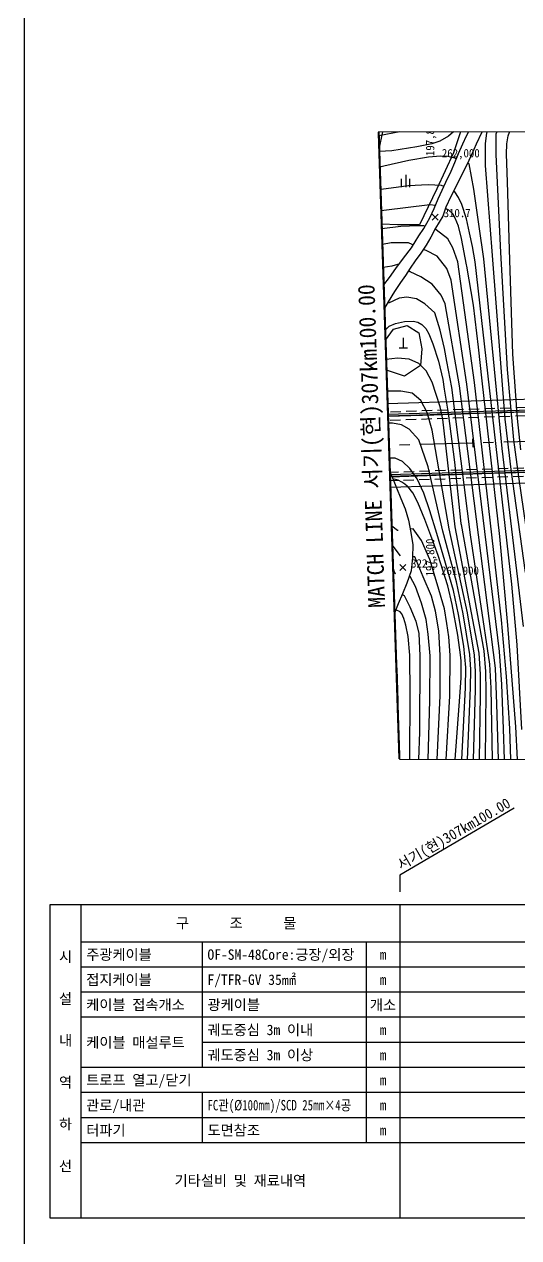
# Model space of a CAD drawing. Header units: millimetres. Extents: x 10470 to 11266, y 1103 to 1807.
# Drawn here: x 10469.9 to 10588.1, y 1282.2 to 1572.3 of the extents above; entities that cross this region are included whole.
import ezdxf
from ezdxf.enums import TextEntityAlignment as Align
from ezdxf.xclip import XClip

# ---------------------------------------------------------------- set-up
doc = ezdxf.new("R2010")
doc.units = ezdxf.units.MM
doc.header["$LTSCALE"] = 10
doc.header["$MEASUREMENT"] = 0
doc.header["$XCLIPFRAME"] = 2
for name, pattern in [('A-CENTR01', [2, 1.25, -0.25, 0.25, -0.25]), ('CENTER', [2, 1.25, -0.25, 0.25, -0.25]), ('HIDDEN', [0.375, 0.25, -0.125])]:
    doc.linetypes.add(name, pattern=pattern)
for name, color, linetype in [('TN-MACL', 6, 'A-CENTR01'), ('TT-TABL-LIN1', 4, 'Continuous'), ('TT-TABL-LIN2', 1, 'Continuous'), ('TT-TABL-TEX1', 6, 'Continuous'), ('TT-TABL-TEX2', 3, 'Continuous'), ('TZ-BASE', 253, 'Continuous'), ('TZ-CABL', 4, 'Continuous'), ('TZ-LEAL', 1, 'Continuous'), ('TZ-LEAT', 3, 'Continuous')]:
    doc.layers.add(name, color=color, linetype=linetype)
doc.layers.add('TX-PAPR', color=2, linetype='Continuous', plot=False)
doc.styles.add('HANA', font='GulimChe.ttf')
doc.styles.get("Standard").update_dxf_attribs({"font": 'GulimChe.ttf'})
doc.linetypes.add('ZIGZAG', pattern='A,0.0001,-0.2,[131,ltypeshp.shx,S=0.2,R=0,X=-0.2,Y=0],-0.4,[131,ltypeshp.shx,S=0.2,R=180,X=0.2,Y=0],-0.2', length=0.8001)

# ---------------------------------------------------------------- blocks, each defined once
blk = doc.blocks.new('JD-SDFHSFH5FGCFH6')
at = {"layer": 'TZ-BASE'}
for p, q in [((16.08, 75.53, 307), (14.22, 73.93, 307)), ((18.53, 74.04, 307.02), (19.75, 76.55, 307.02)), ((23.38, 74.74, 307), (23.93, 76.13, 307)), ((25.63, 74.51, 306), (26.25, 76.13, 306)), ((4.34, 75.33, 306), (-2.45, 74.03, 306)), ((-2.35, 70.88, 305.7), (-1.41, 75.32, 305.7)), ((12.11, 72.76, 307), (10.24, 72.16, 307)), ((14.22, 73.93, 307), (12.11, 72.76, 307)), ((17.19, 75.25, 305.7), (15.43, 69.97, 305.7)), ((17.61, 72.1, 307.02), (18.53, 74.04, 307.02)), ((22.38, 75.33, 346.53), (20.81, 72.04, 346.53)), ((23.07, 72.11, 307), (23.38, 74.74, 307)), ((25.63, 72.96, 306), (25.63, 74.51, 306)), ((25.63, 69.55, 306), (25.63, 72.96, 306)), ((28.18, 72.15, 305), (28.46, 74.01, 305)), ((28.46, 74.01, 305), (28.83, 75.06, 305)), ((0.64, 70.48, 307), (-2.33, 70.27, 307)), ((6.67, 71.41, 307), (0.64, 70.48, 307)), ((10.24, 72.16, 307), (6.67, 71.41, 307)), ((15.43, 69.97, 305.7), (11.45, 61.36, 305.7)), ((15.72, 67.71, 307.02), (16.63, 69.79, 307.02)), ((16.63, 69.79, 307.02), (17.61, 72.1, 307.02)), ((20.81, 72.04, 346.53), (19.75, 69.51, 346.53)), ((23.07, 66.92, 307), (23.07, 72.11, 307)), ((28.11, 69.69, 305), (28.18, 72.15, 305)), ((28.3, 63.08, 305), (28.11, 69.69, 305)), ((-1.22, 66.78, 308), (-2.2, 66.53, 308)), ((4.71, 68.17, 308), (-1.22, 66.78, 308)), ((9.45, 68.92, 308), (4.71, 68.17, 308)), ((12.31, 69.17, 308), (9.45, 68.92, 308)), ((14.1, 69.08, 308), (12.31, 69.17, 308)), ((15.72, 68.7, 308), (14.1, 69.08, 308)), ((14.85, 65.61, 307.02), (15.72, 67.71, 307.02)), ((16.09, 68.56, 308), (15.72, 68.7, 308)), ((18.44, 66.8, 346.53), (17.03, 64.03, 346.53)), ((19.75, 69.51, 346.53), (18.44, 66.8, 346.53)), ((19.13, 67.39, 308), (18.78, 67.52, 308)), ((20.29, 61.27, 308), (19.13, 67.39, 308)), ((24.71, 45.41, 307), (23.07, 66.92, 307)), ((26.76, 46.14, 306), (25.63, 69.55, 306)), ((3.99, 64.76, 309.17), (3.99, 61.76, 309.17)), ((13.6, 62.96, 307.02), (14.85, 65.61, 307.02)), ((17.03, 64.03, 346.53), (15.78, 61.56, 346.53)), ((-1.87, 61.18, 309), (-2.03, 61.16, 309)), ((4.65, 62.08, 309), (-1.87, 61.18, 309)), ((2.99, 61.76, 309.17), (2.99, 63.76, 309.17)), ((9.34, 62.32, 309), (4.65, 62.08, 309)), ((4.99, 61.76, 309.17), (4.99, 63.76, 309.17)), ((11.45, 61.36, 305.7), (7.29, 52.74, 305.7)), ((12.55, 62.21, 309), (9.34, 62.32, 309)), ((11.78, 58.99, 307.02), (12.67, 61.02, 307.02)), ((13.11, 61.94, 309), (12.55, 62.21, 309)), ((12.67, 61.02, 307.02), (13.6, 62.96, 307.02)), ((15.78, 61.56, 346.53), (14.81, 59.52, 346.53)), ((21.53, 52.38, 308), (20.29, 61.27, 308)), ((28.82, 46.87, 305), (28.3, 63.08, 305)), ((10.83, 56.7, 307.02), (11.78, 58.99, 307.02)), ((14.81, 59.52, 346.53), (13.62, 56.99, 346.53)), ((15.72, 60.66, 309), (15.42, 60.81, 309)), ((16.65, 59.34, 309), (15.72, 60.66, 309)), ((17.42, 57.64, 309), (16.65, 59.34, 309)), ((-1.23, 56.18, 310), (-1.86, 56.13, 310)), ((9.74, 57.54, 310), (-1.23, 56.18, 310)), ((11.12, 57.4, 310), (9.74, 57.54, 310)), ((9.78, 54.48, 307.02), (10.83, 56.7, 307.02)), ((10.34, 53.9, 310.7), (11.75, 55.32, 310.7)), ((10.34, 55.32, 310.7), (11.75, 53.9, 310.7)), ((13.62, 56.99, 346.53), (12.83, 54.87, 346.53)), ((14.28, 56.26, 310), (13.49, 56.65, 310)), ((15.22, 55.4, 310), (14.28, 56.26, 310)), ((15.84, 54.37, 310), (15.22, 55.4, 310)), ((18.51, 54.23, 309), (17.42, 57.64, 309)), ((2.06, 52.81, 305.7), (-1.75, 52.93, 305.7)), ((2.82, 52.38, 311), (-1.72, 51.85, 311)), ((7.29, 52.74, 305.7), (2.06, 52.81, 305.7)), ((6.97, 52.52, 311), (2.82, 52.38, 311)), ((8.31, 52.52, 311), (6.97, 52.52, 311)), ((8.31, 51.93, 307.02), (9.78, 54.48, 307.02)), ((8.59, 52.43, 311), (8.31, 52.52, 311)), ((12.83, 54.87, 346.53), (11.15, 51.99, 346.53)), ((16.59, 52.42, 310), (15.84, 54.37, 310)), ((17.31, 49.48, 310), (16.59, 52.42, 310)), ((19.28, 50.83, 309), (18.51, 54.23, 309)), ((22.66, 44.67, 308), (21.53, 52.38, 308)), ((5.34, 47.28, 307.02), (7.16, 50.14, 307.02)), ((7.16, 50.14, 307.02), (8.31, 51.93, 307.02)), ((9.96, 49.83, 346.53), (8.84, 47.89, 346.53)), ((11.15, 51.99, 346.53), (9.96, 49.83, 346.53)), ((11.25, 51.58, 311), (10.97, 51.67, 311)), ((14.07, 49.44, 311), (11.25, 51.58, 311)), ((15.27, 47.3, 311), (14.07, 49.44, 311)), ((18.55, 43.21, 310), (17.31, 49.48, 310)), ((19.98, 47.58, 309), (19.28, 50.83, 309)), ((0.54, 48.5, 312), (-1.59, 48.07, 312)), ((4.69, 48.5, 312), (0.54, 48.5, 312)), ((3.49, 44.83, 307.02), (5.34, 47.28, 307.02)), ((5.5, 48.1, 312), (4.69, 48.5, 312)), ((5.78, 47.98, 312), (5.5, 48.1, 312)), ((8.84, 47.89, 346.53), (7.63, 46.03, 346.53)), ((8.84, 46.63, 312), (8.2, 46.91, 312)), ((11.52, 45.29, 312), (8.84, 46.63, 312)), ((16.48, 43.95, 311), (15.27, 47.3, 311)), ((20.6, 43.94, 309), (19.98, 47.58, 309)), ((29.61, 21.86, 305), (28.82, 46.87, 305)), ((1.65, 42.33, 307.02), (3.49, 44.83, 307.02)), ((6.27, 44.18, 346.53), (5.06, 42.44, 346.53)), ((7.63, 46.03, 346.53), (6.27, 44.18, 346.53)), ((13.8, 42.34, 312), (11.52, 45.29, 312)), ((20.45, 15.04, 311), (16.48, 43.95, 311)), ((29.33, -33.12, 309), (20.6, 43.94, 309)), ((27.07, -0.68, 308), (22.66, 44.67, 308)), ((27.81, 6.34, 307), (24.71, 45.41, 307)), ((28.31, 18.22, 306), (26.76, 46.14, 306)), ((0.67, 42.88, 313), (-1.41, 42.57, 313)), ((0.08, 40.17, 307.02), (1.65, 42.33, 307.02)), ((2.01, 43.28, 313), (0.67, 42.88, 313)), ((2.25, 43.15, 313), (2.01, 43.28, 313)), ((3.97, 40.69, 346.53), (2.78, 38.95, 346.53)), ((5.06, 42.44, 346.53), (3.97, 40.69, 346.53)), ((5.09, 41.54, 313), (4.65, 41.79, 313)), ((7.64, 40.33, 313), (5.09, 41.54, 313)), ((14.87, 39.53, 312), (13.8, 42.34, 312)), ((18.61, 42.88, 310), (18.55, 43.21, 310)), ((20.17, 33.53, 310), (18.61, 42.88, 310)), ((-1.27, 38.43, 307.02), (0.08, 40.17, 307.02)), ((2.78, 38.95, 346.53), (1.31, 36.83, 346.53)), ((10.32, 38.59, 313), (7.64, 40.33, 313)), ((12.46, 35.92, 313), (10.32, 38.59, 313)), ((18.64, 14.65, 312), (14.87, 39.53, 312)), ((1.31, 36.83, 346.53), (-0.19, 34.4, 346.53)), ((2.42, 35.25, 314), (-0.13, 34.04, 314)), ((4.29, 35.51, 314), (2.42, 35.25, 314)), ((6.57, 35.11, 314), (4.29, 35.51, 314)), ((8.58, 33.91, 314), (6.57, 35.11, 314)), ((13.4, 33.91, 313), (12.46, 35.92, 313)), ((-0.19, 34.4, 346.53), (-1.09, 32.83, 346.53)), ((-0.13, 34.04, 314), (-0.36, 34.12, 314)), ((10.99, 31.77, 314), (8.58, 33.91, 314)), ((16.83, 14.25, 313), (13.4, 33.91, 313)), ((21.36, 23.51, 310), (20.17, 33.53, 310)), ((0.05, 28.53, 315), (1.58, 29.19, 315)), ((1.58, 29.19, 315), (3.71, 29.65, 315)), ((3.71, 29.65, 315), (5.75, 29.78, 315)), ((5.75, 29.78, 315), (6.88, 29.48, 315)), ((6.88, 29.48, 315), (7.85, 28.91, 315)), ((12.19, 27.62, 314), (10.99, 31.77, 314)), ((-0.91, 27.59, 315), (0.05, 28.53, 315)), ((-0.83, 25.2, 315.14), (1.1, 27.79, 315.14)), ((1.1, 27.79, 315.14), (4.36, 28.73, 315.14)), ((4.36, 28.73, 315.14), (7.12, 26.99, 315.14)), ((7.12, 26.99, 315.14), (7.88, 23.13, 315.14)), ((7.85, 28.91, 315), (8.76, 28, 315)), ((8.76, 28, 315), (9.54, 26.68, 315)), ((9.54, 26.68, 315), (10.48, 24.34, 315)), ((13.26, 23.2, 314), (12.19, 27.62, 314)), ((2.42, 23.33, 315.99), (4.42, 23.33, 315.99)), ((3.42, 23.33, 315.99), (3.42, 25.73, 315.99)), ((10.48, 24.34, 315), (11.83, 20.21, 315)), ((22.27, 15.44, 310), (21.36, 23.51, 310)), ((2.01, 20.92, 316), (-0.68, 20.54, 316)), ((4.83, 20.65, 316), (2.01, 20.92, 316)), ((7.1, 19.58, 316), (4.83, 20.65, 316)), ((7.88, 23.13, 315.14), (7.54, 19.18, 315.14)), ((13.8, 20.12, 314), (13.26, 23.2, 314)), ((30.74, 6.46, 305), (29.61, 21.86, 305)), ((3.68, 16.59, 315.14), (-0.6, 18.01, 315.14)), ((7.54, 19.18, 315.14), (3.68, 16.59, 315.14)), ((8.84, 17.84, 316), (7.1, 19.58, 316)), ((10.32, 15.17, 316), (8.84, 17.84, 316)), ((11.83, 20.21, 315), (12.83, 15.81, 315)), ((15.02, 13.85, 314), (13.8, 20.12, 314)), ((29.82, 1.4, 306), (28.31, 18.22, 306)), ((12.19, 9.28, 316), (10.32, 15.17, 316)), ((12.83, 15.81, 315), (13.21, 13.46, 315)), ((26.39, -49.25, 312), (18.64, 14.65, 312)), ((26.91, -41.69, 311), (20.45, 15.04, 311)), ((26.47, -21.77, 310), (22.27, 15.44, 310)), ((-0.26, 13.02, 317), (-0.43, 12.98, 317)), ((2.82, 13.02, 317), (-0.26, 13.02, 317)), ((5.5, 12.49, 317), (2.82, 13.02, 317)), ((7.64, 10.75, 317), (5.5, 12.49, 317)), ((13.21, 13.46, 315), (14.14, 7.71, 315)), ((19.46, -21.37, 314), (15.02, 13.85, 314)), ((25.46, -53.23, 313), (16.83, 14.25, 313)), ((9.11, 7.94, 317), (7.64, 10.75, 317)), ((12.86, 6.33, 316), (12.19, 9.28, 316)), ((10.32, 3.65, 317), (9.11, 7.94, 317)), ((15.8, -19.41, 316), (12.86, 6.33, 316)), ((14.14, 7.71, 315), (15.69, -3.99, 315)), ((29.22, -5.72, 307), (27.81, 6.34, 307)), ((31.54, -1.02, 305), (30.74, 6.46, 305)), ((0.81, 5.39, 318), (-0.18, 5.39, 318)), ((2.95, 4.99, 318), (0.81, 5.39, 318)), ((4.83, 3.92, 318), (2.95, 4.99, 318)), ((7.1, 1.38, 318), (4.83, 3.92, 318)), ((14.35, -19.94, 317), (10.32, 3.65, 317)), ((-0.03, 1), (0.03, -1)), ((9.38, -5.05, 318), (7.1, 1.38, 318)), ((19.96, 1.64), (20.02, -0.36)), ((31.01, -7.46, 306), (29.82, 1.4, 306)), ((32.17, -43.23, 308), (27.07, -0.68, 308)), ((1.48, -3.04, 319), (0.1, -3.04, 319)), ((3.22, -3.84, 319), (1.48, -3.04, 319)), ((4.96, -5.45, 319), (3.22, -3.84, 319)), ((6.7, -7.99, 319), (4.96, -5.45, 319)), ((12.9, -20.46, 318), (9.38, -5.05, 318)), ((15.69, -3.99, 315), (17.2, -18.64, 315)), ((32.63, -30.32, 307), (29.22, -5.72, 307)), ((0.21, -6.26, 346.53), (0.85, -7.75, 346.53)), ((0.85, -7.75, 346.53), (1.81, -10.08, 346.53)), ((1.22, -8.03, 320), (0.98, -8.08, 320)), ((2.17, -8.31, 320), (1.22, -8.03, 320)), ((3.1, -8.71, 320), (2.17, -8.31, 320)), ((8.31, -11.34, 319), (6.7, -7.99, 319)), ((35.01, -34.81, 306), (31.01, -7.46, 306)), ((1.81, -10.08, 346.53), (2.83, -12.63, 346.53)), ((3.81, -9.21, 320), (3.1, -8.71, 320)), ((4.34, -9.67, 320), (3.81, -9.21, 320)), ((4.51, -9.81, 320), (4.34, -9.67, 320)), ((5.73, -11.28, 320), (4.51, -9.81, 320)), ((6.91, -13.63, 320), (5.73, -11.28, 320)), ((9.78, -15.62, 319), (8.31, -11.34, 319)), ((2.83, -12.63, 346.53), (3.84, -15.11, 346.53)), ((8.57, -17.69, 320), (6.91, -13.63, 320)), ((3.84, -15.11, 346.53), (4.69, -17.81, 346.53)), ((11.45, -20.99, 319), (9.78, -15.62, 319)), ((2.01, -20.31, 321), (0.64, -19.29, 321)), ((2.17, -20.29, 321), (2.01, -20.31, 321)), ((4.69, -17.81, 346.53), (5.25, -20.75, 346.53)), ((5.76, -19.91, 321), (5.1, -19.98, 321)), ((7.77, -22.72, 321), (5.76, -19.91, 321)), ((10, -21.51, 320), (8.57, -17.69, 320)), ((18.79, -40, 317), (14.35, -19.94, 317)), ((21.53, -49.67, 316), (15.8, -19.41, 316)), ((17.2, -18.64, 315), (17.24, -18.89, 315)), ((17.24, -18.89, 315), (22.64, -49.06, 315)), ((5.25, -20.75, 346.53), (5.72, -23.73, 346.53)), ((9.78, -27.27, 321), (7.77, -22.72, 321)), ((11.78, -26.27, 320), (10, -21.51, 320)), ((15.45, -34.68, 319), (11.45, -20.99, 319)), ((16.14, -32.61, 318), (12.9, -20.46, 318)), ((24.13, -52.24, 314), (19.46, -21.37, 314)), ((28.43, -42.9, 310), (26.47, -21.77, 310)), ((2.77, -26.4, 322), (0.78, -23.69, 322)), ((5.72, -23.73, 346.53), (5.65, -26.76, 346.53)), ((2.57, -29.87, 322.54), (3.98, -28.45, 322.54)), ((2.57, -28.45, 322.54), (3.98, -29.87, 322.54)), ((5.65, -26.76, 346.53), (5.26, -29.96, 346.53)), ((6.16, -26.6, 322), (5.65, -26.58, 322)), ((8.17, -31.42, 322), (6.16, -26.6, 322)), ((11.52, -33.03, 321), (9.78, -27.27, 321)), ((14.06, -33.54, 320), (11.78, -26.27, 320)), ((1.48, -30.62, 323), (0.98, -29.5, 323)), ((1.6, -30.64, 323), (1.48, -30.62, 323)), ((5.26, -29.96, 346.53), (4.28, -32.89, 346.53)), ((5.09, -31.29, 323), (4.83, -31.24, 323)), ((6.3, -33.7, 323), (5.09, -31.29, 323)), ((10.18, -35.97, 322), (8.17, -31.42, 322)), ((4.28, -32.89, 346.53), (3.2, -35.42, 346.53)), ((7.77, -37.71, 323), (6.3, -33.7, 323)), ((13.26, -39.05, 321), (11.52, -33.03, 321)), ((15.09, -37.96, 320), (14.06, -33.54, 320)), ((16.63, -40.38, 319), (15.45, -34.68, 319)), ((17.71, -40.19, 318), (16.14, -32.61, 318)), ((30.61, -47.66, 309), (29.33, -33.12, 309)), ((3.2, -35.42, 346.53), (2.16, -37.84, 346.53)), ((3.11, -35.62, 324), (3.62, -35.84, 324)), ((3.62, -35.84, 324), (4.96, -38.52, 324)), ((11.12, -39.59, 322), (10.18, -35.97, 322)), ((2.16, -37.84, 346.53), (1.33, -40.07, 346.53)), ((2.64, -39.75, 325), (1.62, -39.29, 325)), ((3.03, -40.22, 325), (2.64, -39.75, 325)), ((3.57, -41.37, 325), (3.03, -40.22, 325)), ((4.96, -38.52, 324), (6.43, -42, 324)), ((8.84, -41.6, 323), (7.77, -37.71, 323)), ((11.92, -44.27, 322), (11.12, -39.59, 322)), ((13.8, -42.53, 321), (13.26, -39.05, 321)), ((16.45, -45.35, 320), (15.09, -37.96, 320)), ((17.9, -47.94, 319), (16.63, -40.38, 319)), ((19.3, -49.92, 318), (17.71, -40.19, 318)), ((20.45, -50.07, 317), (18.79, -40, 317)), ((4.03, -42.93, 325), (3.57, -41.37, 325)), ((4.54, -45.66, 325), (4.03, -42.93, 325)), ((6.43, -42, 324), (7.1, -44.94, 324)), ((9.38, -45.08, 323), (8.84, -41.6, 323)), ((14.33, -45.75, 321), (13.8, -42.53, 321)), ((28.12, -55.23, 311), (26.91, -41.69, 311)), ((30.32, -67.23, 310), (28.43, -42.9, 310)), ((4.97, -50.13, 325), (4.54, -45.66, 325)), ((7.1, -44.94, 324), (7.39, -50.3, 324)), ((9.8, -50.24, 323), (9.38, -45.08, 323)), ((12.22, -50.18, 322), (11.92, -44.27, 322)), ((14.63, -50.12, 321), (14.33, -45.75, 321)), ((17.05, -50.06, 320), (16.45, -45.35, 320)), ((18.38, -53.07, 319), (17.9, -47.94, 319)), ((22.64, -49.06, 315), (23.05, -53.99, 315)), ((26.95, -57.13, 312), (26.39, -49.25, 312)), ((31.79, -67.9, 309), (30.61, -47.66, 309)), ((4.97, -50.36, 325), (4.97, -50.13, 325)), ((5.07, -59.19, 325), (4.97, -50.36, 325)), ((7.39, -50.3, 324), (7.26, -68.48, 324)), ((9.78, -60.92, 323), (9.8, -50.24, 323)), ((12.19, -59.8, 322), (12.22, -50.18, 322)), ((14.57, -59.9, 321), (14.63, -50.12, 321)), ((17.23, -51.43, 320), (17.05, -50.06, 320)), ((17.26, -55.59, 320), (17.23, -51.43, 320)), ((19.54, -53.54, 318), (19.3, -49.92, 318)), ((20.71, -54, 317), (20.45, -50.07, 317)), ((21.89, -54.64, 316), (21.53, -49.67, 316)), ((1.73, -52.4, 326), (1.87, -53.32, 326)), ((1.87, -53.32, 326), (2.13, -61.14, 326)), ((18.3, -57.9, 319), (18.38, -53.07, 319)), ((19.5, -57.94, 318), (19.54, -53.54, 318)), ((20.7, -58.35, 317), (20.71, -54, 317)), ((21.9, -59.61, 316), (21.89, -54.64, 316)), ((23.05, -53.99, 315), (23.14, -58.78, 315)), ((24.4, -57.96, 314), (24.13, -52.24, 314)), ((25.81, -61.72, 313), (25.46, -53.23, 313)), ((16.76, -88.55, 319), (18.3, -57.9, 319)), ((16.79, -62.24, 320), (17.26, -55.59, 320)), ((18.39, -84.54, 318), (19.5, -57.94, 318)), ((25.05, -92.32, 314), (24.4, -57.96, 314)), ((27.41, -67.7, 312), (26.95, -57.13, 312)), ((28.85, -67.67, 311), (28.12, -55.23, 311)), ((4.96, -75.59, 325), (5.07, -59.19, 325)), ((8.03, -115.15, 323), (9.78, -60.92, 323)), ((10.94, -87.83, 322), (12.19, -59.8, 322)), ((13.14, -83.44, 321), (14.57, -59.9, 321)), ((19.98, -82.32, 317), (20.7, -58.35, 317)), ((21.54, -81.63, 316), (21.9, -59.61, 316)), ((23.14, -58.78, 315), (22.97, -78.89, 315)), ((2.13, -61.14, 326), (2.13, -64.46, 326)), ((15.15, -83.11, 320), (16.79, -62.24, 320)), ((26.65, -95.89, 313), (25.81, -61.72, 313)), ((7.26, -68.48, 324), (6.27, -102.7, 324)), ((28.32, -95.82, 312), (27.41, -67.7, 312)), ((29.93, -93.58, 311), (28.85, -67.67, 311)), ((31.06, -81.86, 310), (30.32, -67.23, 310))]:
    blk.add_line(p, q, dxfattribs=at)
at = {"layer": 'TZ-BASE', "linetype": 'CENTER', "flags": 128}
blk.add_lwpolyline([(699.86, -1.33, 0.015501), (79.97, 2.33), (0, 0)], format="xyb", dxfattribs=at)
at = {"layer": 'TZ-BASE'}
for radius in [10010, 10010, 10007.4, 10007, 9993, 9992.6, 9990, 9990]:
    blk.add_arc((330.91, -9994.52), radius, 91.437955, 91.896321, dxfattribs=at)
at = {"layer": 'TZ-BASE', "style": 'HANA'}
for p in [(10.82, 69.21), (10.82, -31.29)]:
    blk.add_text('197,800', height=2, rotation=90, dxfattribs=at).set_placement(p)
for s, p in [('262,000', (12.64, 68.9)), ('310.7', (13.05, 54.61, 310.7)), ('322.5', (5.28, -29.16, 322.54)), ('261,900', (12.44, -30.9))]:
    blk.add_text(s, height=2, dxfattribs=at).set_placement(p)
blk = doc.blocks.new('JD-경부고속하선표_190503')
at = {"layer": 'TT-TABL-LIN1'}
blk.add_lwpolyline([(2, 114), (785.58, 114), (785.58, 39), (2, 39)], close=True, dxfattribs=at)
at = {"layer": 'TT-TABL-LIN2'}
for p, q in [((85.58, 114), (85.58, 39)), ((77.58, 105), (77.58, 57))]:
    blk.add_line(p, q, dxfattribs=at)
for points in [[(9.33, 114), (9.33, 39)], [(785.58, 105), (9.33, 105)], [(38.33, 105), (38.33, 75)], [(785.58, 99), (9.33, 99)], [(785.58, 93), (9.33, 93)], [(785.58, 87), (9.33, 87)], [(785.58, 81), (38.33, 81)], [(785.58, 75), (9.33, 75)], [(785.58, 69), (9.33, 69)], [(38.33, 69), (38.33, 57)], [(785.58, 63), (9.33, 63)], [(785.58, 57), (9.33, 57)]]:
    blk.add_lwpolyline(points, dxfattribs=at)
at = {"layer": 'TT-TABL-TEX1'}
for s, p in [('구      조      물', (46.45, 109.5)), ('시', (5.66, 101.5)), ('설', (5.66, 91.5)), ('내', (5.66, 81.5)), ('역', (5.66, 71.5)), ('하', (5.66, 61.5)), ('선', (5.66, 51.5))]:
    blk.add_text(s, height=2.5, rotation=0, dxfattribs=at).set_placement(p, align=Align.MIDDLE)
at = {"layer": 'TT-TABL-TEX2'}
for s, p in [('주광케이블', (10.59, 102)), ('OF-SM-48Core:긍장/외장', (39.59, 102)), ('접지케이블', (10.59, 96)), ('F/TFR-GV 35㎟', (39.59, 96)), ('케이블 접속개소', (10.59, 90)), ('광케이블', (39.59, 90)), ('궤도중심 3m 이내', (39.59, 84)), ('케이블 매설루트', (10.59, 81)), ('궤도중심 3m 이상', (39.59, 78)), ('트로프 열고/닫기', (10.59, 72)), ('관로/내관', (10.59, 66)), ('터파기', (10.59, 60)), ('도면참조', (39.59, 60))]:
    blk.add_text(s, height=2.5, rotation=0, dxfattribs=at).set_placement(p, align=Align.MIDDLE_LEFT)
for s, p in [('m', (81.58, 102)), ('m', (81.58, 96)), ('m', (81.58, 96)), ('개소', (81.58, 90)), ('m', (81.58, 84)), ('m', (81.58, 78)), ('m', (81.58, 72)), ('m', (81.58, 66)), ('m', (81.58, 60)), ('기타설비 및 재료내역', (47.45, 48))]:
    blk.add_text(s, height=2.5, rotation=0, dxfattribs=at).set_placement(p, align=Align.MIDDLE)
at = {"layer": 'TT-TABL-TEX2', "width": 0.8}
blk.add_text('FC관(Ø100㎜)/SCD 25㎜×4공', height=2.5, rotation=0, dxfattribs=at).set_placement((39.59, 66), align=Align.MIDDLE_LEFT)

msp = doc.modelspace()

# ---------------------------------------------------------------- linework, layer by layer
at = {"layer": 'TN-MACL', "const_width": 0.5}
msp.add_lwpolyline([(10554.64, 1546.52), (10559.6, 1396.6)], dxfattribs=at)
at = {"layer": 'TX-PAPR'}
msp.add_lwpolyline([(10469.89, 1103.05), (11265.89, 1103.05), (11265.89, 1619.05), (10469.89, 1619.05)], close=True, dxfattribs=at)
at = {"layer": 'TX-PAPR', "flags": 128}
msp.add_lwpolyline([(10559.6, 1396.55), (11254.21, 1395.23), (11259.74, 1545.22), (10554.64, 1546.56), (10559.6, 1396.55)], dxfattribs=at)
at = {"layer": 'TZ-CABL', "linetype": 'HIDDEN'}
for points in [[(10556.85, 1479.55, -0.018331), (11257.28, 1478.42, -0.018331)], [(10556.89, 1478.56, -0.018331), (11257.24, 1477.42, -0.998632)], [(10556.92, 1477.56, -0.018331), (11257.2, 1476.43, -0.018331)]]:
    msp.add_lwpolyline(points, format="xyb", dxfattribs=at)
at = {"layer": 'TZ-CABL', "linetype": 'ZIGZAG', "ltscale": 0.5}
msp.add_lwpolyline([(10556.89, 1478.56, -0.018331), (11257.24, 1477.42, -0.018331)], format="xyb", dxfattribs=at)
at = {"layer": 'TZ-CABL', "linetype": 'HIDDEN', "elevation": 346.53}
for points in [[(10557.4, 1465.12, -0.018303), (11256.75, 1464.03, -0.018303)], [(10557.44, 1464.12, -0.018303), (11256.71, 1463.03, -0.018303)], [(10557.47, 1463.12, -0.018303), (11256.67, 1462.03, -0.018303)]]:
    msp.add_lwpolyline(points, format="xyb", dxfattribs=at)
at = {"layer": 'TZ-CABL', "linetype": 'ZIGZAG', "ltscale": 0.5, "elevation": 346.53}
msp.add_lwpolyline([(10557.44, 1464.12, -0.018303), (11256.71, 1463.03, -0.018303)], format="xyb", dxfattribs=at)
at = {"layer": 'TZ-LEAL'}
msp.add_lwpolyline([(10587.07, 1384.9), (10559.68, 1368.87), (10559.68, 1364.87)], dxfattribs=at)

# ---------------------------------------------------------------- block references
at = {"layer": 'TT-TABL-LIN2'}
msp.add_blockref('JD-경부고속하선표_190503', (10474.11, 1247.87), dxfattribs=at)
at = {"layer": 'TZ-BASE'}
ref = msp.add_blockref('JD-SDFHSFH5FGCFH6', (10557.12, 1471.56), dxfattribs=at)
XClip(ref).set_block_clipping_path([(2.4833460004, -75.0048615017), (697.0870356228, -76.3266636377), (702.6246141986, 73.6630701726), (-2.4833460004, 75.0048615017)])

# ---------------------------------------------------------------- texts
at = {"layer": 'TN-MACL'}
msp.add_text('MATCH LINE 서기(현)307㎞100.00', height=4, rotation=91.8963, dxfattribs=at).set_placement((10552.91, 1471.44), align=Align.MIDDLE_CENTER)
at = {"layer": 'TZ-LEAT'}
msp.add_text('서기(현)307㎞100.00', height=2.5, rotation=30, dxfattribs=at).set_placement((10573.18, 1377.66), align=Align.CENTER)

doc.saveas('drawing.dxf')
